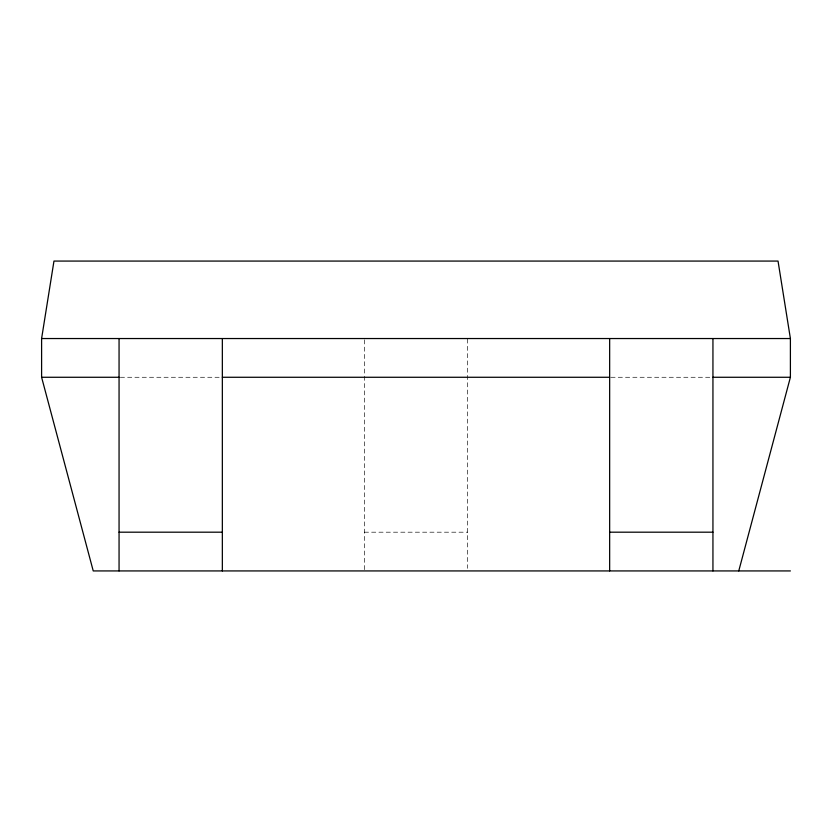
<?xml version="1.0" encoding="UTF-8"?>
<svg xmlns="http://www.w3.org/2000/svg" width="832" height="832" viewBox="0 0 832 832"><rect width="100%" height="100%" fill="white"/><g stroke="black" fill="none" stroke-linecap="round" stroke-linejoin="round"><path stroke-width="0.62" stroke-dasharray="4.16 3.12" d="M120.349 377.27L221.052 377.27M610.948 377.27L711.651 377.27M364.354 532.189L467.646 532.189M467.646 339.009L467.646 568.339M364.354 339.83L364.354 570.929"/><path stroke-width="1.25" d="M790.4 570.929L93.236 570.929L41.6 377.27L41.6 338.541L53.966 261.071L778.034 261.071L790.4 338.541L790.4 377.27L738.764 570.929M41.6 338.541L790.4 338.541M41.6 377.27L119.059 377.27M222.342 377.27L609.658 377.27M712.941 377.27L790.4 377.27M119.059 532.189L222.342 532.189M609.658 532.189L712.941 532.189M712.941 338.541L712.941 570.929M609.658 338.541L609.658 570.929M222.342 338.541L222.342 570.929M119.059 338.541L119.059 570.929"/></g></svg>
